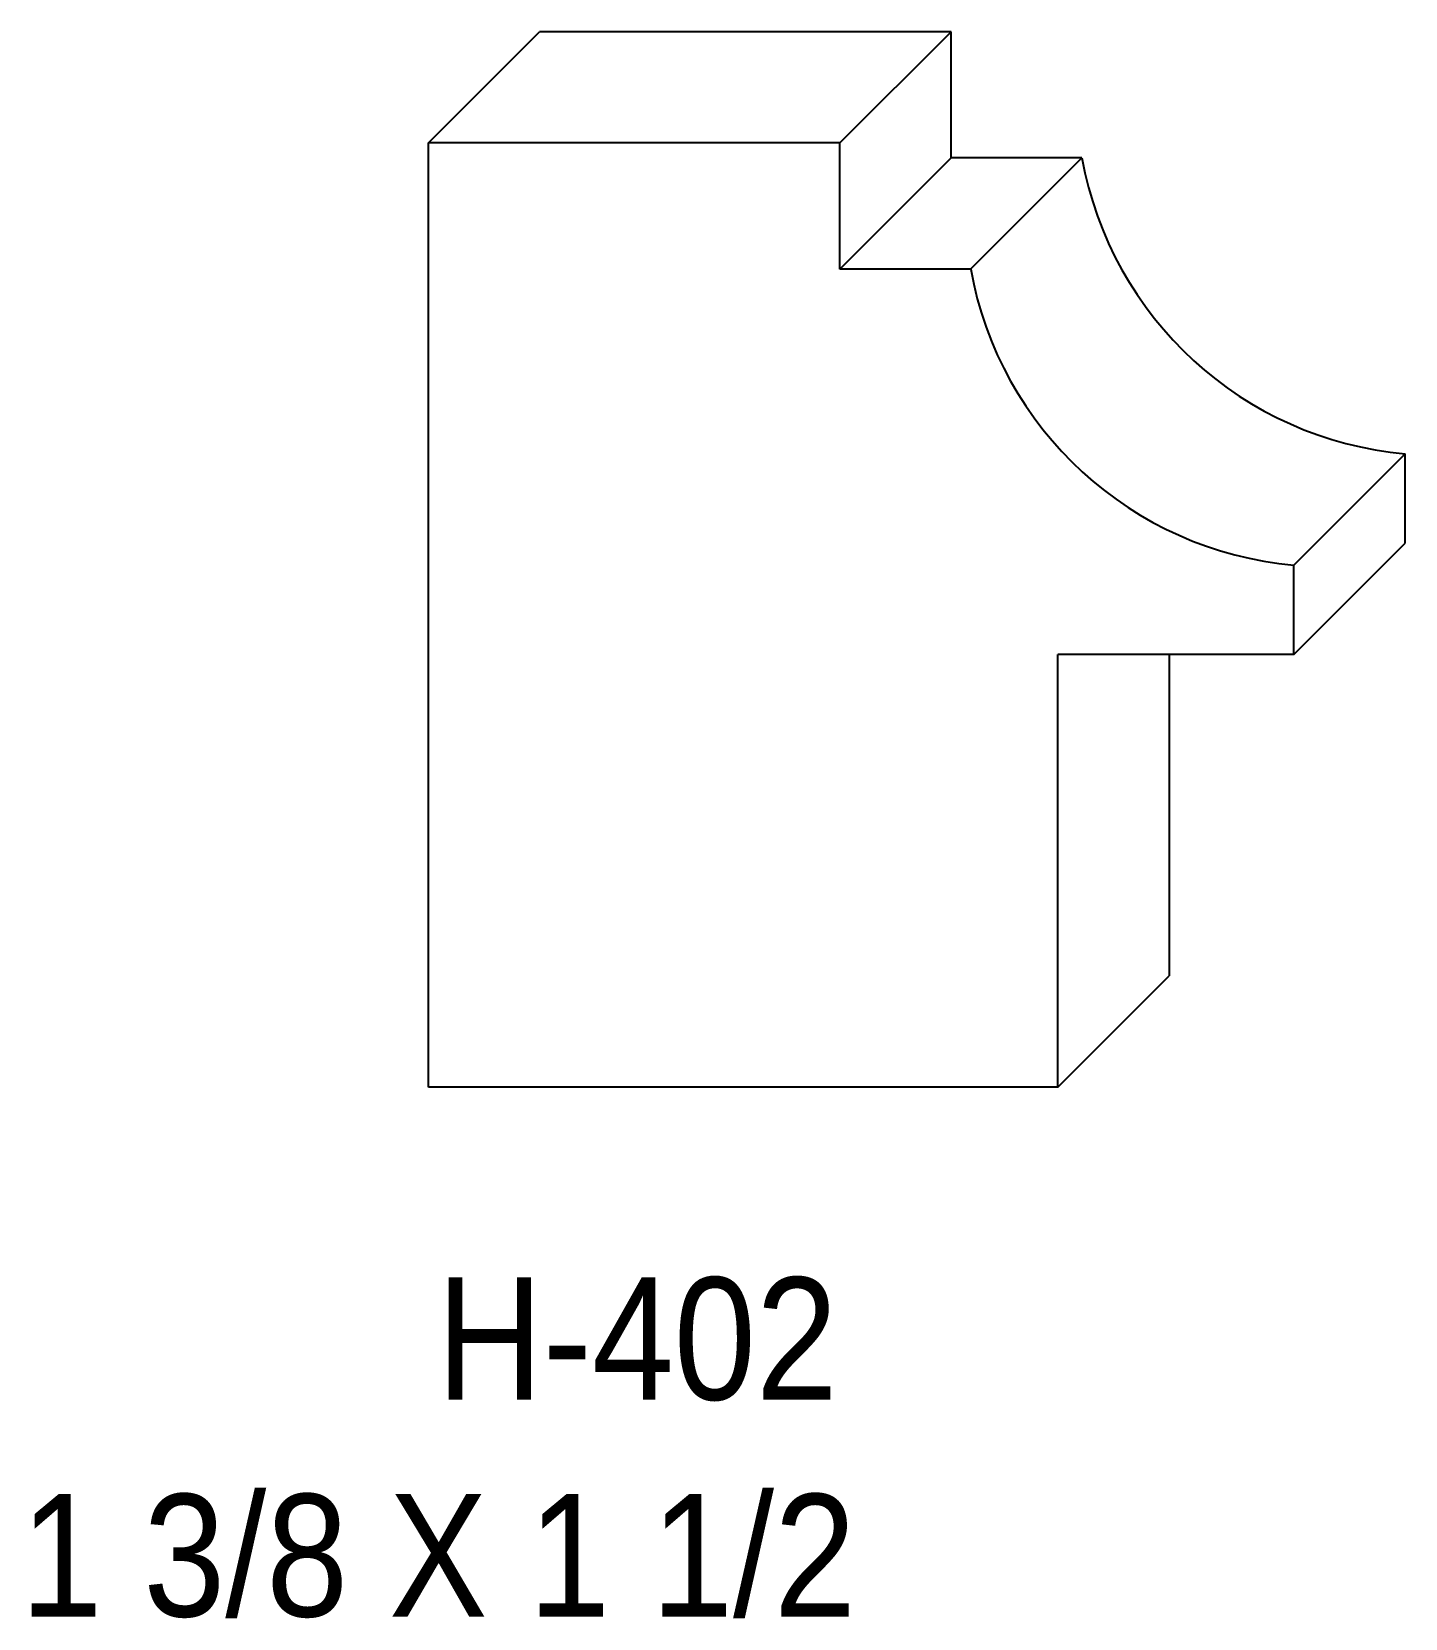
# Model space of a CAD drawing. Extents: x 73.52 to 75.7, y 145.27 to 147.79.
import ezdxf

# ---------------------------------------------------------------- set-up
doc = ezdxf.new("R2010")
doc.units = 0
doc.header["$LTSCALE"] = 5
doc.layers.add('PROFILE', color=7, linetype='CONTINUOUS')
doc.styles.add('TXT', font='TXT', dxfattribs={"height": 3.5})

msp = doc.modelspace()

# ---------------------------------------------------------------- linework, layer by layer
at = {"layer": 'PROFILE', "color": 1, "linetype": 'CONTINUOUS'}
for p, q in [((74.1518, 147.6145), (74.3285, 147.7912)), ((74.9818, 147.7912), (74.3285, 147.7912)), ((74.805, 147.6145), (74.9818, 147.7912)), ((74.9818, 147.5908), (74.9818, 147.7912)), ((74.805, 147.6145), (74.1518, 147.6145)), ((74.1518, 146.1149), (74.1518, 147.6145)), ((74.805, 147.4141), (74.805, 147.6145)), ((74.805, 147.4141), (74.9818, 147.5908)), ((75.1898, 147.5908), (74.9818, 147.5908)), ((75.013, 147.4141), (75.1898, 147.5908)), ((75.013, 147.4141), (74.805, 147.4141)), ((75.5264, 146.9441), (75.7032, 147.1208)), ((75.7032, 146.9789), (75.7032, 147.1208)), ((75.5264, 146.8022), (75.7032, 146.9789)), ((75.5264, 146.8022), (75.5264, 146.9441)), ((75.5264, 146.8022), (75.1515, 146.8022)), ((75.1515, 146.1149), (75.1515, 146.8022)), ((75.3283, 146.8022), (75.3283, 146.2916)), ((75.1515, 146.1149), (75.3283, 146.2916)), ((75.1515, 146.1149), (74.1518, 146.1149))]:
    msp.add_line(p, q, dxfattribs=at)
for centre, major_axis, start_param, end_param in [((75.7542, 147.692), (0.5734, 0), -2.964273, -1.659942), ((75.5775, 147.5152), (0, 0.5734), -4.535069, -3.230738)]:
    msp.add_ellipse(centre, major_axis=major_axis, ratio=1, start_param=start_param, end_param=end_param, dxfattribs=at)

# ---------------------------------------------------------------- texts
at = {"layer": 'PROFILE', "color": 1, "linetype": 'CONTINUOUS', "style": 'TXT', "width": 0.9}
for s, height, p in [('H-402', 0.19439, (74.1647, 145.6185)), ('1 3/8 X 1 1/2', 0.194395, (73.5041, 145.2743))]:
    msp.add_text(s, height=height, dxfattribs=at).set_placement(p)

doc.saveas('drawing.dxf')
